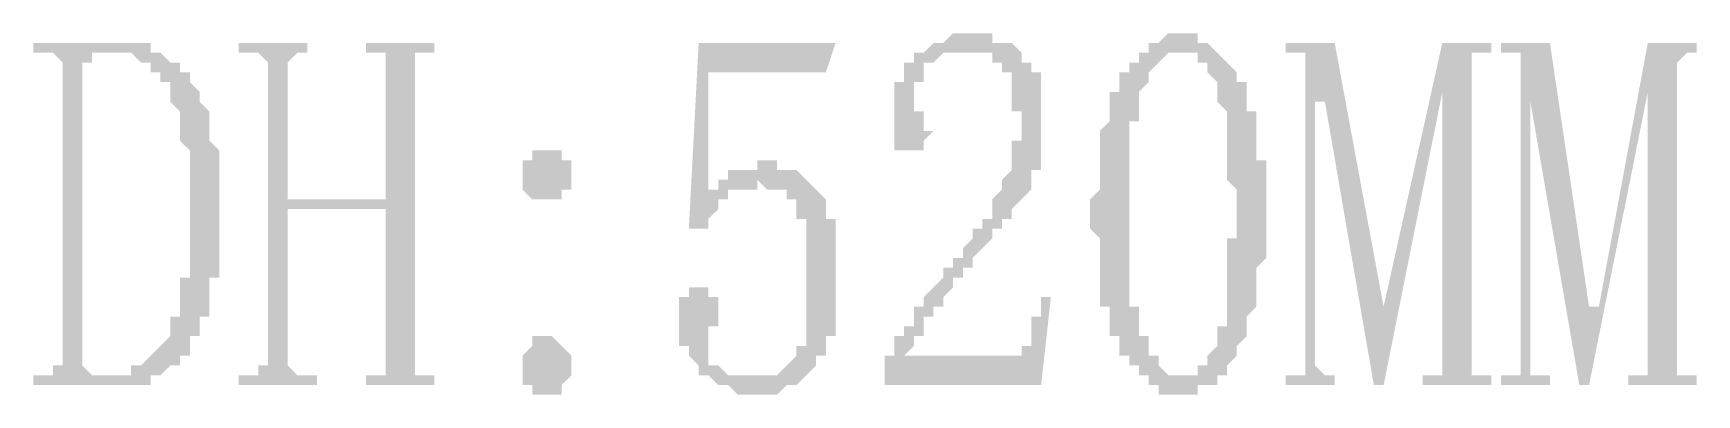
# Model space of a CAD drawing. Header units: inches. Extents: x 11 to 286, y 6 to 196.
# Drawn here: x 98.1 to 105.3, y 106.02 to 107.58 of the extents above; entities that cross this region are included whole.
import ezdxf

# ---------------------------------------------------------------- set-up
doc = ezdxf.new("R2010")
doc.units = ezdxf.units.IN
doc.header["$MEASUREMENT"] = 0
doc.layers.add('PDF_实体填充', color=7, linetype='Continuous', true_color=0xffffff)

msp = doc.modelspace()

# ---------------------------------------------------------------- hatches: boundary and pattern name
at = {"layer": 'PDF_实体填充', "transparency": 33554559}
h = msp.add_hatch(color=7, dxfattribs=at)
h.paths.add_polyline_path([(98.7778, 106.8211), (98.7778, 106.8211), (98.7778, 106.8634), (98.7778, 106.9058), (98.7778, 106.9481), (98.7778, 106.9481), (98.7778, 106.9904), (98.7778, 106.9904), (98.7778, 107.0328), (98.7778, 107.0751), (98.7778, 107.0751), (98.7354, 107.1174), (98.7354, 107.1174), (98.7354, 107.1598), (98.7354, 107.1598), (98.7354, 107.2021), (98.7354, 107.2021), (98.7354, 107.2444), (98.7354, 107.2444), (98.7354, 107.2444), (98.6931, 107.2868), (98.6931, 107.2868), (98.6931, 107.3291), (98.6931, 107.3291), (98.6931, 107.3291), (98.6931, 107.3714), (98.6508, 107.3714), (98.6508, 107.3714), (98.6508, 107.4138), (98.6508, 107.4138), (98.6084, 107.4138), (98.6084, 107.4561), (98.6084, 107.4561), (98.5661, 107.4561), (98.5661, 107.4561), (98.5238, 107.4984), (98.5238, 107.4984), (98.5238, 107.4984), (98.4814, 107.4984), (98.4814, 107.4984), (98.4391, 107.4984), (98.4391, 107.4984), (98.4391, 107.4984), (98.3968, 107.4984), (98.3968, 107.4984), (98.3544, 107.4984), (98.3544, 107.4984), (98.3544, 107.4984), (98.3544, 107.4561), (98.3121, 107.4561), (98.3121, 107.4561), (98.3121, 107.4138), (98.3121, 106.1438), (98.3121, 106.1438), (98.3544, 106.1014), (98.3544, 106.1014), (98.3544, 106.1014), (98.3968, 106.1014), (98.3968, 106.1014), (98.3968, 106.1014), (98.4391, 106.1014), (98.4391, 106.1014), (98.4391, 106.1014), (98.4814, 106.1014), (98.4814, 106.1014), (98.5238, 106.1014), (98.5238, 106.1014), (98.5238, 106.1438), (98.5661, 106.1438), (98.5661, 106.1438), (98.5661, 106.1438), (98.6084, 106.1861), (98.6084, 106.1861), (98.6084, 106.1861), (98.6508, 106.2284), (98.6508, 106.2284), (98.6508, 106.2284), (98.6931, 106.2708), (98.6931, 106.2708), (98.6931, 106.2708), (98.6931, 106.3131), (98.6931, 106.3131), (98.6931, 106.3131), (98.6931, 106.3554), (98.7354, 106.3554), (98.7354, 106.3554), (98.7354, 106.3978), (98.7354, 106.3978), (98.7354, 106.4401), (98.7354, 106.4401), (98.7354, 106.4824), (98.7354, 106.4824), (98.7354, 106.5248), (98.7778, 106.5248), (98.7778, 106.5671), (98.7778, 106.6094), (98.7778, 106.6094), (98.7778, 106.6518), (98.7778, 106.6518), (98.7778, 106.6941), (98.7778, 106.7364), (98.7778, 106.7788), (98.7778, 106.7788), (98.7778, 106.8211), (98.7778, 106.8211)], flags=0)
h.paths.add_polyline_path([(98.2274, 107.4138), (98.2274, 107.4561), (98.1851, 107.4984), (98.1851, 107.4984), (98.1851, 107.4984), (98.1851, 107.4984), (98.1428, 107.4984), (98.1004, 107.4984), (98.1004, 107.5408), (98.4391, 107.5408), (98.4391, 107.5408), (98.4814, 107.5408), (98.4814, 107.5408), (98.4814, 107.5408), (98.5238, 107.5408), (98.5238, 107.5408), (98.5661, 107.5408), (98.5661, 107.5408), (98.6084, 107.5408), (98.6084, 107.5408), (98.6084, 107.4984), (98.6508, 107.4984), (98.6508, 107.4984), (98.6508, 107.4984), (98.6931, 107.4561), (98.6931, 107.4561), (98.6931, 107.4561), (98.7354, 107.4561), (98.7354, 107.4138), (98.7354, 107.4138), (98.7778, 107.4138), (98.7778, 107.3714), (98.7778, 107.3714), (98.7778, 107.3714), (98.7778, 107.3714), (98.8201, 107.3291), (98.8201, 107.3291), (98.8201, 107.2868), (98.8201, 107.2868), (98.8201, 107.2868), (98.8624, 107.2444), (98.8624, 107.2444), (98.8624, 107.2021), (98.8624, 107.2021), (98.8624, 107.1598), (98.8624, 107.1598), (98.8624, 107.1174), (98.8624, 107.1174), (98.9048, 107.0751), (98.9048, 107.0751), (98.9048, 107.0328), (98.9048, 107.0328), (98.9048, 106.9904), (98.9048, 106.9904), (98.9048, 106.9481), (98.9048, 106.9058), (98.9048, 106.9058), (98.9048, 106.8634), (98.9048, 106.8211), (98.9048, 106.8211), (98.9048, 106.8211), (98.9048, 106.7788), (98.9048, 106.7364), (98.9048, 106.7364), (98.9048, 106.6941), (98.9048, 106.6518), (98.9048, 106.6518), (98.9048, 106.6094), (98.9048, 106.6094), (98.9048, 106.5671), (98.9048, 106.5248), (98.8624, 106.5248), (98.8624, 106.4824), (98.8624, 106.4824), (98.8624, 106.4401), (98.8624, 106.4401), (98.8624, 106.3978), (98.8624, 106.3978), (98.8624, 106.3978), (98.8624, 106.3554), (98.8201, 106.3554), (98.8201, 106.3131), (98.8201, 106.3131), (98.8201, 106.3131), (98.8201, 106.2708), (98.7778, 106.2708), (98.7778, 106.2284), (98.7778, 106.2284), (98.7778, 106.2284), (98.7778, 106.2284), (98.7778, 106.1861), (98.7354, 106.1861), (98.7354, 106.1861), (98.7354, 106.1438), (98.6931, 106.1438), (98.6931, 106.1438), (98.6931, 106.1438), (98.6508, 106.1014), (98.6508, 106.1014), (98.6508, 106.1014), (98.6084, 106.1014), (98.6084, 106.0591), (98.6084, 106.0591), (98.5661, 106.0591), (98.5661, 106.0591), (98.5238, 106.0591), (98.5238, 106.0591), (98.4814, 106.0591), (98.4814, 106.0591), (98.4814, 106.0591), (98.4391, 106.0591), (98.4391, 106.0591), (98.3968, 106.0591), (98.1004, 106.0591), (98.1004, 106.1014), (98.1428, 106.1014), (98.1851, 106.1014), (98.1851, 106.1014), (98.1851, 106.1014), (98.1851, 106.1438), (98.2274, 106.1438), (98.2274, 106.1438), (98.2274, 107.4138), (98.2274, 107.4138)], flags=0)
for points in [[(99.7514, 106.1438), (99.7514, 106.1014), (99.7938, 106.1014), (99.8361, 106.1014), (99.8361, 106.0591), (99.5398, 106.0591), (99.5398, 106.1014), (99.5821, 106.1014), (99.6244, 106.1014), (99.6244, 106.1438), (99.6244, 106.8211), (99.2011, 106.8211), (99.2011, 106.1438), (99.2434, 106.1014), (99.2858, 106.1014), (99.3281, 106.1014), (99.3281, 106.0591), (98.9894, 106.0591), (98.9894, 106.1014), (99.0318, 106.1014), (99.0741, 106.1014), (99.0741, 106.1438), (99.1164, 106.1438), (99.1164, 107.4138), (99.1164, 107.4561), (99.0741, 107.4984), (99.0318, 107.4984), (98.9894, 107.4984), (98.9894, 107.5408), (99.2858, 107.5408), (99.2858, 107.4984), (99.2434, 107.4984), (99.2011, 107.4561), (99.2011, 107.4138), (99.2011, 106.8634), (99.6244, 106.8634), (99.6244, 107.4138), (99.6244, 107.4561), (99.6244, 107.4984), (99.5821, 107.4984), (99.5398, 107.4984), (99.5398, 107.5408), (99.8361, 107.5408), (99.8361, 107.4984), (99.7938, 107.4984), (99.7514, 107.4984), (99.7514, 107.4561), (99.7514, 107.4138)], [(101.2754, 107.0328), (101.3178, 107.0328), (101.3178, 106.9904), (101.3601, 106.9904), (101.4024, 106.9904), (101.4448, 106.9481), (101.4871, 106.9058), (101.5294, 106.8634), (101.5294, 106.8211), (101.5294, 106.7788), (101.5718, 106.7788), (101.5718, 106.7364), (101.5718, 106.6941), (101.5718, 106.6518), (101.5718, 106.6094), (101.5718, 106.5671), (101.5718, 106.5248), (101.5718, 106.4824), (101.5718, 106.4401), (101.5718, 106.3978), (101.5718, 106.3554), (101.5718, 106.3131), (101.5718, 106.2708), (101.5294, 106.2708), (101.5294, 106.2284), (101.5294, 106.1861), (101.4871, 106.1861), (101.4871, 106.1438), (101.4448, 106.1014), (101.4024, 106.0591), (101.3601, 106.0591), (101.3178, 106.0168), (101.2754, 106.0168), (101.2331, 106.0168), (101.1908, 106.0168), (101.1484, 106.0168), (101.1061, 106.0591), (101.0638, 106.0591), (101.0214, 106.1014), (100.9791, 106.1014), (100.9791, 106.1438), (100.9368, 106.1861), (100.9368, 106.2284), (100.8944, 106.2284), (100.8944, 106.2708), (100.8944, 106.3131), (100.8944, 106.3554), (100.8944, 106.3978), (100.8944, 106.4401), (100.9368, 106.4401), (100.9368, 106.4824), (100.9791, 106.4824), (101.0214, 106.4824), (101.0214, 106.4401), (101.0638, 106.4401), (101.0638, 106.3978), (101.0638, 106.3554), (101.0638, 106.3131), (101.0214, 106.3131), (101.0214, 106.2708), (101.0214, 106.2284), (101.0214, 106.1861), (101.0214, 106.1438), (101.0638, 106.1438), (101.1061, 106.1014), (101.1484, 106.1014), (101.1908, 106.1014), (101.2331, 106.1014), (101.2754, 106.1014), (101.3178, 106.1014), (101.3601, 106.1438), (101.4024, 106.1861), (101.4024, 106.2284), (101.4448, 106.2284), (101.4448, 106.2708), (101.4448, 106.3131), (101.4448, 106.3554), (101.4448, 106.3978), (101.4448, 106.4401), (101.4448, 106.4824), (101.4448, 106.5248), (101.4448, 106.5671), (101.4448, 106.6094), (101.4448, 106.6518), (101.4448, 106.6941), (101.4448, 106.7364), (101.4448, 106.7788), (101.4024, 106.7788), (101.4024, 106.8211), (101.4024, 106.8634), (101.3601, 106.8634), (101.3601, 106.9058), (101.3178, 106.9058), (101.2754, 106.9058), (101.2331, 106.9481), (101.2331, 106.9058), (101.1908, 106.9058), (101.1484, 106.9058), (101.1061, 106.9058), (101.1061, 106.8634), (101.0638, 106.8634), (101.0638, 106.8211), (101.0214, 106.7788), (101.0214, 106.7364), (100.9368, 106.7364), (100.9791, 107.5408), (101.5718, 107.5408), (101.5294, 107.4138), (101.0214, 107.4138), (101.0214, 106.8211), (101.0214, 106.8634), (101.0214, 106.9058), (101.0638, 106.9058), (101.0638, 106.9481), (101.1061, 106.9481), (101.1061, 106.9904), (101.1484, 106.9904), (101.1908, 106.9904), (101.2331, 106.9904), (101.2331, 107.0328)], [(102.3761, 107.2021), (102.3761, 107.2444), (102.3338, 107.2444), (102.3338, 107.2868), (102.3338, 107.3291), (102.3338, 107.3714), (102.3338, 107.4138), (102.2914, 107.4138), (102.2914, 107.4561), (102.2491, 107.4561), (102.2491, 107.4984), (102.2068, 107.4984), (102.1644, 107.4984), (102.1221, 107.4984), (102.0798, 107.4984), (102.0374, 107.4984), (101.9951, 107.4561), (101.9528, 107.4561), (101.9528, 107.4138), (101.9528, 107.3714), (101.9104, 107.3714), (101.9104, 107.3291), (101.9104, 107.2868), (101.9104, 107.2444), (101.9528, 107.2444), (101.9528, 107.2021), (101.9528, 107.1598), (101.9951, 107.1598), (101.9528, 107.1174), (101.9528, 107.0751), (101.9104, 107.0751), (101.8681, 107.0751), (101.8258, 107.0751), (101.8258, 107.1174), (101.8258, 107.1598), (101.8258, 107.2021), (101.8258, 107.2444), (101.8258, 107.2868), (101.8258, 107.3291), (101.8258, 107.3714), (101.8681, 107.3714), (101.8681, 107.4138), (101.8681, 107.4561), (101.9104, 107.4561), (101.9104, 107.4984), (101.9528, 107.4984), (101.9951, 107.5408), (102.0374, 107.5408), (102.0798, 107.5831), (102.1221, 107.5831), (102.1644, 107.5831), (102.2068, 107.5831), (102.2491, 107.5831), (102.2491, 107.5408), (102.2914, 107.5408), (102.3338, 107.5408), (102.3761, 107.4984), (102.3761, 107.4561), (102.4184, 107.4561), (102.4184, 107.4138), (102.4608, 107.4138), (102.4608, 107.3714), (102.4608, 107.3291), (102.4608, 107.2868), (102.4608, 107.2444), (102.4608, 107.2021), (102.4608, 107.1598), (102.4608, 107.1174), (102.4608, 107.0751), (102.4608, 107.0328), (102.4608, 106.9904), (102.4184, 106.9904), (102.4184, 106.9481), (102.4184, 106.9058), (102.3761, 106.8634), (102.3338, 106.8211), (102.3338, 106.7788), (102.2914, 106.7788), (102.2914, 106.7364), (102.2491, 106.7364), (102.2491, 106.6941), (102.2068, 106.6518), (102.1644, 106.6094), (102.1644, 106.5671), (102.1221, 106.5671), (102.1221, 106.5248), (102.0798, 106.5248), (102.0798, 106.4824), (102.0374, 106.4401), (102.0374, 106.3978), (101.9951, 106.3978), (101.9951, 106.3554), (101.9528, 106.3554), (101.9528, 106.3131), (101.9528, 106.2708), (101.9104, 106.2708), (101.9104, 106.2284), (101.8681, 106.1861), (102.2914, 106.1861), (102.3338, 106.1861), (102.3761, 106.1861), (102.3761, 106.2284), (102.4184, 106.2284), (102.4184, 106.2708), (102.4184, 106.3131), (102.4184, 106.3554), (102.4608, 106.3554), (102.4608, 106.3978), (102.4608, 106.4401), (102.5031, 106.4401), (102.4608, 106.0591), (101.7834, 106.0591), (101.7834, 106.1438), (101.7834, 106.1861), (101.8258, 106.1861), (101.8258, 106.2284), (101.8258, 106.2708), (101.8681, 106.2708), (101.8681, 106.3131), (101.9104, 106.3131), (101.9104, 106.3554), (101.9104, 106.3978), (101.9528, 106.3978), (101.9528, 106.4401), (101.9951, 106.4824), (102.0374, 106.5248), (102.0374, 106.5671), (102.0798, 106.5671), (102.0798, 106.6094), (102.1221, 106.6094), (102.1221, 106.6518), (102.1644, 106.6941), (102.1644, 106.7364), (102.2068, 106.7364), (102.2068, 106.7788), (102.2491, 106.7788), (102.2491, 106.8211), (102.2491, 106.8634), (102.2914, 106.9058), (102.2914, 106.9481), (102.3338, 106.9904), (102.3338, 107.0328), (102.3338, 107.0751), (102.3338, 107.1174), (102.3761, 107.1174), (102.3761, 107.1598)], [(104.3234, 106.1438), (104.3234, 106.1014), (104.3658, 106.1014), (104.4081, 106.1014), (104.4081, 106.0591), (104.1118, 106.0591), (104.1118, 106.1014), (104.1541, 106.1014), (104.1964, 106.1014), (104.1964, 106.1438), (104.1964, 107.3291), (103.9424, 106.0591), (103.9001, 106.0591), (103.6884, 107.2868), (103.6461, 107.2868), (103.6461, 106.1438), (103.6884, 106.1014), (103.7308, 106.1014), (103.7308, 106.0591), (103.5191, 106.0591), (103.5191, 106.1014), (103.5614, 106.1014), (103.6038, 106.1014), (103.6038, 106.1438), (103.6038, 107.4138), (103.6038, 107.4561), (103.6038, 107.4984), (103.5614, 107.4984), (103.5191, 107.4984), (103.5191, 107.5408), (103.7308, 107.5408), (103.9424, 106.3978), (104.1964, 107.5408), (104.4081, 107.5408), (104.4081, 107.4984), (104.3658, 107.4984), (104.3234, 107.4984), (104.3234, 107.4561), (104.3234, 107.4138)], [(105.2124, 106.1438), (105.2124, 106.1014), (105.2548, 106.1014), (105.2971, 106.1014), (105.2971, 106.0591), (105.0008, 106.0591), (105.0008, 106.1014), (105.0431, 106.1014), (105.0854, 106.1014), (105.0854, 106.1438), (105.0854, 107.3291), (104.8314, 106.0591), (104.7891, 106.0591), (104.5774, 107.2868), (104.5774, 106.1438), (104.5774, 106.1014), (104.6198, 106.1014), (104.6621, 106.1014), (104.6621, 106.0591), (104.4504, 106.0591), (104.4504, 106.1014), (104.4928, 106.1014), (104.5351, 106.1014), (104.5351, 106.1438), (104.5351, 107.4138), (104.5351, 107.4561), (104.5351, 107.4984), (104.4928, 107.4984), (104.4504, 107.4984), (104.4504, 107.5408), (104.6621, 107.5408), (104.8314, 106.3978), (104.8738, 106.3978), (105.0854, 107.5408), (105.2971, 107.5408), (105.2971, 107.4984), (105.2548, 107.4984), (105.2124, 107.4561), (105.2124, 107.4138)]]:
    msp.add_hatch(color=7, dxfattribs=at).paths.add_polyline_path(points, flags=0)
h = msp.add_hatch(color=7, dxfattribs=at)
h.paths.add_polyline_path([(103.0534, 107.4984), (103.0534, 107.4984), (103.0534, 107.4984), (103.0111, 107.4984), (103.0111, 107.4984), (103.0111, 107.4984), (102.9688, 107.4561), (102.9688, 107.4561), (102.9688, 107.4561), (102.9264, 107.4138), (102.9264, 107.4138), (102.9264, 107.3714), (102.9264, 107.3714), (102.8841, 107.3291), (102.8841, 107.3291), (102.8841, 107.2868), (102.8841, 107.2868), (102.8841, 107.2444), (102.8841, 107.2444), (102.8841, 107.2444), (102.8841, 107.2021), (102.8418, 107.2021), (102.8418, 107.1598), (102.8418, 107.1598), (102.8418, 107.1174), (102.8418, 107.1174), (102.8418, 107.0751), (102.8418, 107.0751), (102.8418, 107.0328), (102.8418, 107.0328), (102.8418, 106.9904), (102.8418, 106.9481), (102.8418, 106.9481), (102.8418, 106.9058), (102.8418, 106.9058), (102.8418, 106.8634), (102.8418, 106.8211), (102.8418, 106.8211), (102.8418, 106.8211), (102.8418, 106.7788), (102.8418, 106.7364), (102.8418, 106.7364), (102.8418, 106.6941), (102.8418, 106.6518), (102.8418, 106.6518), (102.8418, 106.6094), (102.8418, 106.6094), (102.8418, 106.5671), (102.8418, 106.5248), (102.8418, 106.5248), (102.8418, 106.4824), (102.8418, 106.4824), (102.8418, 106.4401), (102.8418, 106.4401), (102.8418, 106.3978), (102.8841, 106.3978), (102.8841, 106.3978), (102.8841, 106.3554), (102.8841, 106.3554), (102.8841, 106.3131), (102.8841, 106.3131), (102.8841, 106.2708), (102.8841, 106.2708), (102.9264, 106.2708), (102.9264, 106.2284), (102.9264, 106.1861), (102.9264, 106.1861), (102.9688, 106.1861), (102.9688, 106.1438), (102.9688, 106.1438), (102.9688, 106.1438), (103.0111, 106.1014), (103.0111, 106.1014), (103.0111, 106.1014), (103.0534, 106.1014), (103.0534, 106.1014), (103.0534, 106.1014), (103.0958, 106.1014), (103.0958, 106.1014), (103.0958, 106.1014), (103.1381, 106.1014), (103.1381, 106.1014), (103.1381, 106.1438), (103.1381, 106.1438), (103.1804, 106.1438), (103.1804, 106.1861), (103.1804, 106.1861), (103.2228, 106.2284), (103.2228, 106.2284), (103.2228, 106.2708), (103.2228, 106.2708), (103.2228, 106.3131), (103.2228, 106.3131), (103.2651, 106.3131), (103.2651, 106.3554), (103.2651, 106.3554), (103.2651, 106.3978), (103.2651, 106.3978), (103.2651, 106.4401), (103.2651, 106.4401), (103.2651, 106.4824), (103.2651, 106.4824), (103.2651, 106.5248), (103.2651, 106.5248), (103.2651, 106.5671), (103.2651, 106.5671), (103.2651, 106.6094), (103.2651, 106.6094), (103.2651, 106.6518), (103.2651, 106.6941), (103.3074, 106.6941), (103.3074, 106.7364), (103.3074, 106.7788), (103.3074, 106.7788), (103.3074, 106.8211), (103.3074, 106.8211), (103.3074, 106.8634), (103.3074, 106.8634), (103.3074, 106.9058), (103.2651, 106.9481), (103.2651, 106.9481), (103.2651, 106.9904), (103.2651, 106.9904), (103.2651, 107.0328), (103.2651, 107.0751), (103.2651, 107.0751), (103.2651, 107.1174), (103.2651, 107.1174), (103.2651, 107.1598), (103.2651, 107.1598), (103.2651, 107.2021), (103.2651, 107.2021), (103.2651, 107.2444), (103.2651, 107.2444), (103.2651, 107.2444), (103.2228, 107.2868), (103.2228, 107.2868), (103.2228, 107.3291), (103.2228, 107.3291), (103.2228, 107.3291), (103.2228, 107.3714), (103.2228, 107.3714), (103.1804, 107.4138), (103.1804, 107.4138), (103.1804, 107.4561), (103.1804, 107.4561), (103.1381, 107.4561), (103.1381, 107.4984), (103.1381, 107.4984), (103.0958, 107.4984), (103.0958, 107.4984), (103.0958, 107.4984), (103.0534, 107.4984), (103.0534, 107.4984), (103.0534, 107.4984)], flags=0)
h.paths.add_polyline_path([(103.0534, 106.0168), (103.0534, 106.0168), (103.0111, 106.0168), (103.0111, 106.0168), (103.0111, 106.0168), (102.9688, 106.0168), (102.9688, 106.0591), (102.9688, 106.0591), (102.9264, 106.0591), (102.9264, 106.0591), (102.9264, 106.1014), (102.8841, 106.1014), (102.8841, 106.1014), (102.8841, 106.1438), (102.8418, 106.1438), (102.8418, 106.1438), (102.8418, 106.1861), (102.7994, 106.1861), (102.7994, 106.2284), (102.7994, 106.2284), (102.7994, 106.2284), (102.7994, 106.2708), (102.7571, 106.2708), (102.7571, 106.2708), (102.7571, 106.3131), (102.7571, 106.3131), (102.7571, 106.3554), (102.7571, 106.3554), (102.7571, 106.3978), (102.7148, 106.3978), (102.7148, 106.4401), (102.7148, 106.4401), (102.7148, 106.4824), (102.7148, 106.4824), (102.7148, 106.5248), (102.7148, 106.5248), (102.7148, 106.5671), (102.7148, 106.5671), (102.7148, 106.6094), (102.7148, 106.6094), (102.7148, 106.6518), (102.7148, 106.6941), (102.7148, 106.6941), (102.6724, 106.7364), (102.6724, 106.7364), (102.6724, 106.7788), (102.6724, 106.8211), (102.6724, 106.8211), (102.6724, 106.8634), (102.6724, 106.8634), (102.7148, 106.9058), (102.7148, 106.9481), (102.7148, 106.9481), (102.7148, 106.9904), (102.7148, 106.9904), (102.7148, 107.0328), (102.7148, 107.0328), (102.7148, 107.0751), (102.7148, 107.0751), (102.7148, 107.1174), (102.7148, 107.1598), (102.7148, 107.1598), (102.7148, 107.1598), (102.7571, 107.2021), (102.7571, 107.2021), (102.7571, 107.2444), (102.7571, 107.2444), (102.7571, 107.2868), (102.7571, 107.2868), (102.7571, 107.3291), (102.7994, 107.3291), (102.7994, 107.3291), (102.7994, 107.3714), (102.7994, 107.3714), (102.7994, 107.4138), (102.8418, 107.4138), (102.8418, 107.4561), (102.8418, 107.4561), (102.8841, 107.4561), (102.8841, 107.4984), (102.8841, 107.4984), (102.9264, 107.4984), (102.9264, 107.5408), (102.9264, 107.5408), (102.9688, 107.5408), (102.9688, 107.5408), (102.9688, 107.5408), (103.0111, 107.5831), (103.0111, 107.5831), (103.0111, 107.5831), (103.0534, 107.5831), (103.0534, 107.5831), (103.0958, 107.5831), (103.0958, 107.5831), (103.0958, 107.5831), (103.1381, 107.5831), (103.1381, 107.5408), (103.1381, 107.5408), (103.1804, 107.5408), (103.1804, 107.5408), (103.1804, 107.5408), (103.2228, 107.4984), (103.2228, 107.4984), (103.2228, 107.4984), (103.2651, 107.4561), (103.2651, 107.4561), (103.2651, 107.4561), (103.3074, 107.4138), (103.3074, 107.4138), (103.3074, 107.3714), (103.3074, 107.3714), (103.3498, 107.3714), (103.3498, 107.3291), (103.3498, 107.3291), (103.3498, 107.2868), (103.3498, 107.2868), (103.3498, 107.2868), (103.3498, 107.2444), (103.3921, 107.2444), (103.3921, 107.2021), (103.3921, 107.2021), (103.3921, 107.1598), (103.3921, 107.1598), (103.3921, 107.1174), (103.3921, 107.1174), (103.3921, 107.0751), (103.3921, 107.0751), (103.3921, 107.0328), (103.4344, 107.0328), (103.4344, 106.9904), (103.4344, 106.9481), (103.4344, 106.9481), (103.4344, 106.9058), (103.4344, 106.9058), (103.4344, 106.8634), (103.4344, 106.8211), (103.4344, 106.8211), (103.4344, 106.8211), (103.4344, 106.7788), (103.4344, 106.7364), (103.4344, 106.7364), (103.4344, 106.6941), (103.4344, 106.6518), (103.4344, 106.6518), (103.4344, 106.6094), (103.4344, 106.6094), (103.3921, 106.5671), (103.3921, 106.5671), (103.3921, 106.5248), (103.3921, 106.4824), (103.3921, 106.4824), (103.3921, 106.4401), (103.3921, 106.4401), (103.3921, 106.3978), (103.3921, 106.3978), (103.3921, 106.3978), (103.3498, 106.3554), (103.3498, 106.3554), (103.3498, 106.3131), (103.3498, 106.3131), (103.3498, 106.2708), (103.3498, 106.2708), (103.3498, 106.2708), (103.3074, 106.2284), (103.3074, 106.2284), (103.3074, 106.2284), (103.3074, 106.1861), (103.3074, 106.1861), (103.2651, 106.1438), (103.2651, 106.1438), (103.2651, 106.1014), (103.2228, 106.1014), (103.2228, 106.1014), (103.2228, 106.0591), (103.1804, 106.0591), (103.1804, 106.0591), (103.1804, 106.0591), (103.1381, 106.0591), (103.1381, 106.0168), (103.1381, 106.0168), (103.0958, 106.0168), (103.0958, 106.0168), (103.0534, 106.0168), (103.0534, 106.0168), (103.0534, 106.0168), (103.0534, 106.0168)], flags=0)
h = msp.add_hatch(color=7, dxfattribs=at)
h.paths.add_polyline_path([(100.4288, 106.9904), (100.4288, 106.9481), (100.4288, 106.9058), (100.3864, 106.9058), (100.3864, 106.9058), (100.3864, 106.8634), (100.3864, 106.8634), (100.3441, 106.8634), (100.3441, 106.8634), (100.3441, 106.8634), (100.3018, 106.8634), (100.3018, 106.8634), (100.3018, 106.8634), (100.2594, 106.8634), (100.2594, 106.8634), (100.2594, 106.8634), (100.2171, 106.9058), (100.2171, 106.9058), (100.2171, 106.9481), (100.2171, 106.9481), (100.2171, 106.9904), (100.2171, 106.9904), (100.2171, 107.0328), (100.2171, 107.0328), (100.2594, 107.0328), (100.2594, 107.0751), (100.2594, 107.0751), (100.2594, 107.0751), (100.3018, 107.0751), (100.3018, 107.0751), (100.3018, 107.0751), (100.3441, 107.0751), (100.3441, 107.0751), (100.3864, 107.0751), (100.3864, 107.0751), (100.3864, 107.0751), (100.3864, 107.0328), (100.4288, 107.0328), (100.4288, 106.9904), (100.4288, 106.9904), (100.4288, 106.9904), (100.4288, 106.9904)], flags=0)
h.paths.add_polyline_path([(100.4288, 106.1438), (100.4288, 106.1014), (100.4288, 106.1014), (100.3864, 106.0591), (100.3864, 106.0591), (100.3864, 106.0591), (100.3864, 106.0168), (100.3441, 106.0168), (100.3441, 106.0168), (100.3441, 106.0168), (100.3018, 106.0168), (100.3018, 106.0168), (100.3018, 106.0168), (100.2594, 106.0168), (100.2594, 106.0591), (100.2594, 106.0591), (100.2171, 106.0591), (100.2171, 106.1014), (100.2171, 106.1014), (100.2171, 106.1438), (100.2171, 106.1438), (100.2171, 106.1438), (100.2171, 106.1861), (100.2171, 106.1861), (100.2594, 106.2284), (100.2594, 106.2284), (100.2594, 106.2284), (100.2594, 106.2708), (100.3018, 106.2708), (100.3018, 106.2708), (100.3018, 106.2708), (100.3441, 106.2708), (100.3441, 106.2708), (100.3864, 106.2284), (100.3864, 106.2284), (100.3864, 106.2284), (100.3864, 106.2284), (100.4288, 106.1861), (100.4288, 106.1861), (100.4288, 106.1438), (100.4288, 106.1438), (100.4288, 106.1438), (100.4288, 106.1438)], flags=0)

doc.saveas('drawing.dxf')
